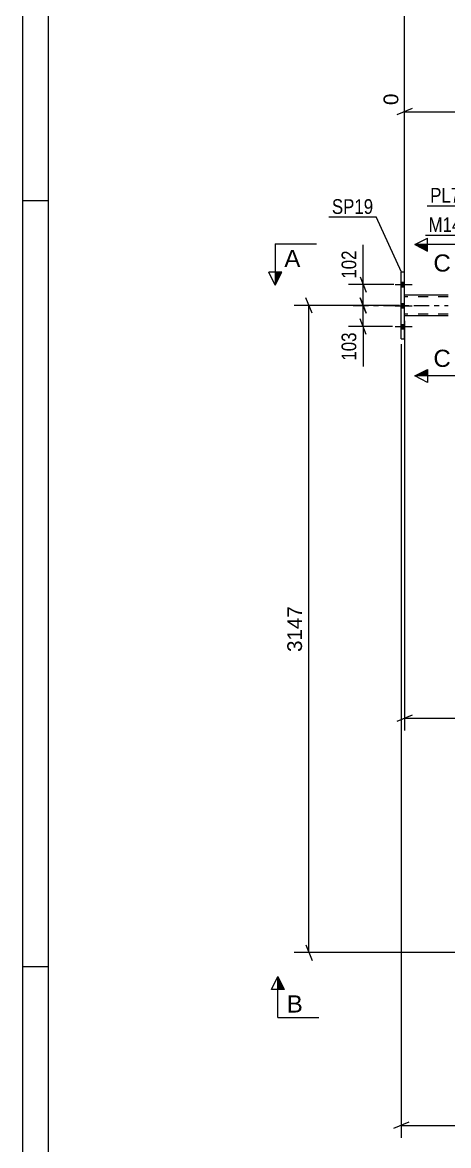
# Model space of a CAD drawing. Header units: millimetres. Extents: x 0 to 841, y 0 to 594.
# Drawn here: x 0 to 82.9, y 263.2 to 481.7 of the extents above; entities that cross this region are included whole.
import ezdxf

# ---------------------------------------------------------------- set-up
doc = ezdxf.new("R2010")
doc.units = ezdxf.units.MM
doc.linetypes.add('DXK_LINE_DOT2', pattern=[3.9198, 1.9599, -1.9599])
doc.linetypes.add('DXK_LINE_DOT3', pattern=[5.9187, 2.979, -0.9799, 0.9799, -0.9799])
doc.styles.add('Arial', font='ARIAL.TTF', dxfattribs={"height": 0.2})
doc.styles.add('Arial Narrow', font='ARIALN.TTF', dxfattribs={"height": 0.2})

# ---------------------------------------------------------------- blocks, each defined once
blk = doc.blocks.new('Unknown-317311729-1113')
at = {"color": 5, "linetype": 'Continuous'}
for p, q in [((0, 594), (0, 0)), ((5, 589), (5, 5)), ((5, 447), (0, 447)), ((5, 298), (0, 298))]:
    blk.add_line(p, q, dxfattribs=at)
blk = doc.blocks.new('Bolt-317311729-2484 - 2401')
at = {"linetype": 'Continuous'}
for points in [[(74.3, 430.26), (74.3, 431.14), (73.66, 431.14), (73.66, 430.26)], [(74.3, 430.26), (74.3, 431.14), (73.66, 431.14), (73.66, 430.26)], [(74.3, 430.26), (74.3, 431.14), (73.66, 431.14), (73.66, 430.26)], [(74.3, 426.14), (74.3, 427.02), (73.66, 427.02), (73.66, 426.14)], [(74.3, 426.14), (74.3, 427.02), (73.66, 427.02), (73.66, 426.14)], [(74.3, 422.06), (74.3, 422.94), (73.66, 422.94), (73.66, 422.06)], [(74.3, 422.06), (74.3, 422.94), (73.66, 422.94), (73.66, 422.06)], [(74.3, 422.06), (74.3, 422.94), (73.66, 422.94), (73.66, 422.06)]]:
    blk.add_hatch(color=1, dxfattribs=at).paths.add_polyline_path(points)
at = {"color": 1, "linetype": 'Continuous'}
for p, q in [((72.5, 430.7), (75.82, 430.7)), ((72.5, 430.7), (75.82, 430.7)), ((72.5, 430.7), (75.82, 430.7)), ((73.66, 431.14), (74.3, 431.14)), ((73.66, 431.14), (74.3, 431.14)), ((73.66, 431.14), (74.3, 431.14)), ((73.66, 430.26), (74.3, 430.26)), ((73.66, 430.26), (74.3, 430.26)), ((73.66, 430.26), (74.3, 430.26)), ((72.5, 426.58), (75.82, 426.58)), ((72.5, 426.58), (75.82, 426.58)), ((73.66, 427.02), (74.3, 427.02)), ((73.66, 427.02), (74.3, 427.02)), ((73.66, 426.14), (74.3, 426.14)), ((73.66, 426.14), (74.3, 426.14)), ((72.5, 422.5), (75.82, 422.5)), ((72.5, 422.5), (75.82, 422.5)), ((72.5, 422.5), (75.82, 422.5)), ((73.66, 422.94), (74.3, 422.94)), ((73.66, 422.94), (74.3, 422.94)), ((73.66, 422.94), (74.3, 422.94)), ((73.66, 422.06), (74.3, 422.06)), ((73.66, 422.06), (74.3, 422.06)), ((73.66, 422.06), (74.3, 422.06))]:
    blk.add_line(p, q, dxfattribs=at)
blk = doc.blocks.new('Part-317311729-2520 - 2401')
at = {"color": 2, "linetype": 'Continuous'}
for p, q in [((82.82, 428.6), (74.3, 428.6)), ((82.82, 424.6), (74.3, 424.6))]:
    blk.add_line(p, q, dxfattribs=at)
at = {"color": 7, "linetype": 'DXK_LINE_DOT2'}
for p, q in [((74.3, 424.6), (74.3, 428.6)), ((82.82, 428.28), (74.3, 428.28)), ((82.82, 424.92), (74.3, 424.92))]:
    blk.add_line(p, q, dxfattribs=at)
at = {"color": 7, "linetype": 'DXK_LINE_DOT3'}
blk.add_line((64.3, 426.6), (82.82, 426.6), dxfattribs=at)
blk = doc.blocks.new('Part-317311729-2819 - 2401')
at = {"color": 2, "linetype": 'Continuous'}
for p, q in [((73.66, 420.1), (73.66, 433.1)), ((74.3, 433.1), (73.66, 433.1)), ((74.3, 420.1), (74.3, 433.1)), ((73.66, 420.1), (74.3, 420.1))]:
    blk.add_line(p, q, dxfattribs=at)
blk = doc.blocks.new('StraightDimension-317311729-10451 - 2401')
at = {"color": 7, "linetype": 'Continuous'}
for p, q in [((72.66, 426.6), (63.42, 426.6)), ((65.67, 428.1), (66.87, 425.1)), ((66.27, 422.5), (66.27, 426.6)), ((66.87, 421), (65.67, 424)), ((71.98, 422.5), (63.42, 422.5))]:
    blk.add_line(p, q, dxfattribs=at)
at = {"color": 0}
blk.add_wipeout([(65.52, 421.98), (61.32, 421.98), (61.32, 415.29), (65.52, 415.29)], dxfattribs=at)
at = {"color": 7, "linetype": 'Continuous'}
blk.add_line((66.27, 422.5), (66.27, 414.77), dxfattribs=at)
blk.add_line((66.27, 422.5), (66.27, 414.77), dxfattribs=at)
at = {"color": 3, "style": 'Arial Narrow'}
blk.add_text('103', height=2.863, rotation=90.0002, dxfattribs=at).set_placement((64.92, 415.89))
blk = doc.blocks.new('StraightDimension-317311729-3527 - 2401')
at = {"color": 7, "linetype": 'Continuous'}
for p, q in [((149.74, 425.6), (149.74, 474.49)), ((74.3, 429.6), (74.3, 467.82)), ((75.8, 464.9), (72.8, 463.7)), ((74.3, 464.3), (149.74, 464.3)), ((148.24, 463.7), (151.24, 464.9))]:
    blk.add_line(p, q, dxfattribs=at)
at = {"color": 0, "linetype": 'Continuous'}
for points in [[(149.14, 475.09), (144.94, 475.09), (144.94, 465), (149.14, 465)], [(73.7, 468.42), (69.5, 468.42), (69.5, 465), (73.7, 465)]]:
    blk.add_wipeout(points, dxfattribs=at)
at = {"color": 0}
blk.add_wipeout([(117.07, 465.05), (117.07, 469.25), (106.97, 469.25), (106.97, 465.05)], dxfattribs=at)
at = {"color": 3, "linetype": 'Continuous', "style": 'Arial'}
for s, height, p in [('1990', 2.865, (148.54, 465.6)), ('0', 2.87, (73.1, 465.6))]:
    blk.add_text(s, height=height, rotation=90.0002, dxfattribs=at).set_placement(p)
at = {"color": 3, "style": 'Arial'}
blk.add_text('1990', height=2.865, dxfattribs=at).set_placement((107.57, 465.65))
blk = doc.blocks.new('StraightDimension-317311729-3341 - 2401')
at = {"color": 7, "linetype": 'Continuous'}
for p, q in [((73.66, 419.1), (73.66, 264.74)), ((75.16, 267.74), (72.16, 266.54)), ((73.66, 267.14), (738.05, 267.14))]:
    blk.add_line(p, q, dxfattribs=at)
blk = doc.blocks.new('StraightDimension-317311729-10450 - 2401')
at = {"color": 7, "linetype": 'Continuous'}
for p, q in [((72.21, 430.7), (63.42, 430.7)), ((65.67, 432.2), (66.87, 429.2)), ((66.27, 426.6), (66.27, 430.7)), ((72.66, 426.6), (63.42, 426.6)), ((66.87, 425.1), (65.67, 428.1))]:
    blk.add_line(p, q, dxfattribs=at)
at = {"color": 0}
blk.add_wipeout([(65.52, 437.91), (61.32, 437.91), (61.32, 431.23), (65.52, 431.23)], dxfattribs=at)
at = {"color": 7, "linetype": 'Continuous'}
blk.add_line((66.27, 430.7), (66.27, 438.44), dxfattribs=at)
blk.add_line((66.27, 430.7), (66.27, 438.44), dxfattribs=at)
at = {"color": 3, "style": 'Arial Narrow'}
blk.add_text('102', height=2.863, rotation=90.0002, dxfattribs=at).set_placement((64.92, 431.83))
blk = doc.blocks.new('StraightDimension-317311729-2965 - 2401')
at = {"color": 7, "linetype": 'Continuous'}
for p, q in [((73.3, 426.6), (52.87, 426.6)), ((56.32, 425.1), (55.12, 428.1)), ((55.72, 300.74), (55.72, 426.6)), ((55.12, 302.24), (56.32, 299.24)), ((114.1, 300.74), (52.87, 300.74))]:
    blk.add_line(p, q, dxfattribs=at)
at = {"color": 0}
blk.add_wipeout([(54.97, 368.72), (50.77, 368.72), (50.77, 358.63), (54.97, 358.63)], dxfattribs=at)
at = {"color": 3, "style": 'Arial'}
blk.add_text('3147', height=2.865, rotation=90.0002, dxfattribs=at).set_placement((54.37, 359.23))
blk = doc.blocks.new('StraightDimension-317311729-3300 - 2401')
at = {"color": 7, "linetype": 'Continuous'}
for p, q in [((74.3, 423.6), (74.3, 343.93)), ((115.74, 304.38), (115.74, 349.18)), ((75.8, 346.93), (72.8, 345.73)), ((74.3, 346.33), (115.74, 346.33)), ((114.24, 345.73), (117.24, 346.93))]:
    blk.add_line(p, q, dxfattribs=at)
at = {"color": 0}
blk.add_wipeout([(100.06, 347.08), (100.06, 351.28), (89.97, 351.28), (89.97, 347.08)], dxfattribs=at)
at = {"color": 3, "style": 'Arial'}
blk.add_text('1139', height=2.865, dxfattribs=at).set_placement((90.57, 347.68))
blk = doc.blocks.new('StraightDimension-317311729-3386 - 2401')
at = {"color": 7, "linetype": 'Continuous'}
for p, q in [((95.12, 444.25), (95.12, 493.38)), ((74.3, 429.6), (74.3, 488.93)), ((75.8, 486.01), (72.8, 484.81)), ((74.3, 485.41), (95.12, 485.41)), ((93.62, 484.81), (96.62, 486.01))]:
    blk.add_line(p, q, dxfattribs=at)
at = {"color": 0, "linetype": 'Continuous'}
for points in [[(94.52, 493.98), (90.32, 493.98), (90.32, 486.11), (94.52, 486.11)], [(73.7, 489.53), (69.5, 489.53), (69.5, 486.11), (73.7, 486.11)]]:
    blk.add_wipeout(points, dxfattribs=at)
at = {"color": 0}
blk.add_wipeout([(88.64, 486.16), (88.64, 490.36), (80.77, 490.36), (80.77, 486.16)], dxfattribs=at)
at = {"color": 3, "linetype": 'Continuous', "style": 'Arial'}
for s, height, p in [('624', 2.865, (93.92, 486.71)), ('0', 2.87, (73.1, 486.71))]:
    blk.add_text(s, height=height, rotation=90.0002, dxfattribs=at).set_placement(p)
at = {"color": 3, "style": 'Arial'}
blk.add_text('624', height=2.865, dxfattribs=at).set_placement((81.37, 486.76))
blk = doc.blocks.new('Mark-317311729-2536 - 2401')
at = {"color": 0}
blk.add_wipeout([(89.03, 440.91), (89.03, 443.91), (78.98, 443.91), (78.98, 440.91)], dxfattribs=at)
blk.add_wipeout([(89.03, 440.91), (89.03, 443.91), (78.98, 443.91), (78.98, 440.91)], dxfattribs=at)
at = {"color": 30, "linetype": 'Continuous'}
for p in [(78.38, 440.31), (95.72, 434.84)]:
    blk.add_line(p, (89.63, 440.31), dxfattribs=at)
at = {"color": 3, "style": 'Arial Narrow'}
blk.add_text('M1454', height=2.863, dxfattribs=at).set_placement((78.98, 440.91))
blk = doc.blocks.new('SectionMark-317311729-4126 - 2401')
at = {"linetype": 'Continuous'}
for points in [[(78.8, 438.46), (78.8, 437.21), (76.3, 438.46)], [(78.8, 414.17), (78.8, 412.92), (76.3, 412.92)]]:
    blk.add_hatch(color=6, dxfattribs=at).paths.add_polyline_path(points)
at = {"color": 6, "linetype": 'Continuous'}
for p, q in [((76.3, 438.46), (78.8, 439.71)), ((78.8, 437.21), (78.8, 439.71)), ((84.3, 438.46), (76.3, 438.46)), ((76.3, 438.46), (78.8, 437.21)), ((76.3, 412.92), (78.8, 414.17)), ((84.3, 412.92), (76.3, 412.92)), ((78.8, 411.67), (76.3, 412.92)), ((78.8, 414.17), (78.8, 411.67))]:
    blk.add_line(p, q, dxfattribs=at)
at = {"color": 0, "linetype": 'Continuous'}
for points in [[(83.3, 433.21), (83.3, 436.71), (79.93, 436.71), (79.93, 433.21)], [(83.3, 414.67), (83.3, 418.17), (79.93, 418.17), (79.93, 414.67)]]:
    blk.add_wipeout(points, dxfattribs=at)
at = {"color": 6, "linetype": 'Continuous'}
for p, q in [((84.3, 438.46), (84.3, 430.46)), ((84.3, 412.92), (84.3, 420.92))]:
    blk.add_line(p, q, dxfattribs=at)
at = {"color": 3, "linetype": 'Continuous', "style": 'Arial'}
for p in [(79.93, 433.21), (79.93, 414.67)]:
    blk.add_text('C', height=3.34, dxfattribs=at).set_placement(p)
blk = doc.blocks.new('SectionMark-317311729-4132 - 2401')
at = {"color": 6, "linetype": 'Continuous'}
for p, q in [((49.18, 438.6), (49.18, 430.6)), ((49.18, 430.6), (47.93, 433.1))]:
    blk.add_line(p, q, dxfattribs=at)
at = {"color": 0, "linetype": 'Continuous'}
blk.add_wipeout([(54.04, 434.1), (54.04, 437.6), (50.93, 437.6), (50.93, 434.1)], dxfattribs=at)
at = {"linetype": 'Continuous'}
blk.add_hatch(color=6, dxfattribs=at).paths.add_polyline_path([(49.18, 433.1), (50.43, 433.1), (49.18, 430.6)])
at = {"color": 6, "linetype": 'Continuous'}
for p, q in [((49.18, 438.6), (57.18, 438.6)), ((50.43, 433.1), (47.93, 433.1)), ((49.18, 430.6), (50.43, 433.1))]:
    blk.add_line(p, q, dxfattribs=at)
at = {"color": 3, "linetype": 'Continuous', "style": 'Arial'}
blk.add_text('A', height=3.34, dxfattribs=at).set_placement((50.93, 434.1))
blk = doc.blocks.new('Mark-317311729-2521 - 2401')
at = {"color": 0}
blk.add_wipeout([(88.81, 446.63), (88.81, 449.63), (79.3, 449.63), (79.3, 446.63)], dxfattribs=at)
blk.add_wipeout([(88.81, 446.63), (88.81, 449.63), (79.3, 449.63), (79.3, 446.63)], dxfattribs=at)
at = {"color": 30, "linetype": 'Continuous'}
for p in [(78.7, 446.03), (91.66, 443.56)]:
    blk.add_line(p, (89.41, 446.03), dxfattribs=at)
at = {"color": 3, "style": 'Arial Narrow'}
blk.add_text('PL761', height=2.863, dxfattribs=at).set_placement((79.3, 446.63))
blk = doc.blocks.new('SectionMark-317311729-4130 - 2401')
at = {"color": 6, "linetype": 'Continuous'}
for p in [(48.41, 293.6), (49.66, 288.1)]:
    blk.add_line(p, (49.66, 296.1), dxfattribs=at)
at = {"color": 0, "linetype": 'Continuous'}
blk.add_wipeout([(54.52, 289.1), (54.52, 292.6), (51.41, 292.6), (51.41, 289.1)], dxfattribs=at)
at = {"linetype": 'Continuous'}
blk.add_hatch(color=6, dxfattribs=at).paths.add_polyline_path([(50.91, 293.6), (49.66, 293.6), (49.66, 296.1)])
at = {"color": 6, "linetype": 'Continuous'}
for p, q in [((49.66, 296.1), (50.91, 293.6)), ((50.91, 293.6), (48.41, 293.6)), ((49.66, 288.1), (57.66, 288.1))]:
    blk.add_line(p, q, dxfattribs=at)
at = {"color": 3, "linetype": 'Continuous', "style": 'Arial'}
blk.add_text('B', height=3.34, dxfattribs=at).set_placement((51.41, 289.1))
blk = doc.blocks.new('Mark-317311729-2815 - 2401')
at = {"color": 0}
blk.add_wipeout([(68.22, 444.43), (68.22, 447.43), (60.18, 447.43), (60.18, 444.43)], dxfattribs=at)
blk.add_wipeout([(68.22, 444.43), (68.22, 447.43), (60.18, 447.43), (60.18, 444.43)], dxfattribs=at)
at = {"color": 30, "linetype": 'Continuous'}
for p in [(59.58, 443.83), (73.72, 433.09)]:
    blk.add_line(p, (68.82, 443.83), dxfattribs=at)
at = {"color": 3, "style": 'Arial Narrow'}
blk.add_text('SP19', height=2.863, dxfattribs=at).set_placement((60.18, 444.43))

msp = doc.modelspace()

# ---------------------------------------------------------------- block references
for name in ['Unknown-317311729-1113', 'Part-317311729-2819 - 2401', 'Bolt-317311729-2484 - 2401', 'Part-317311729-2520 - 2401']:
    msp.add_blockref(name, (0, 0))

# ---------------------------------------------------------------- next in the draw order: block references
msp.add_blockref('StraightDimension-317311729-10451 - 2401', (0, 0))

# ---------------------------------------------------------------- next in the draw order: block references
for name in ['StraightDimension-317311729-3527 - 2401', 'StraightDimension-317311729-3341 - 2401']:
    msp.add_blockref(name, (0, 0))

# ---------------------------------------------------------------- next in the draw order: block references
for name in ['StraightDimension-317311729-10450 - 2401', 'SectionMark-317311729-4130 - 2401']:
    msp.add_blockref(name, (0, 0))

# ---------------------------------------------------------------- next in the draw order: block references
for name in ['StraightDimension-317311729-3386 - 2401', 'StraightDimension-317311729-2965 - 2401']:
    msp.add_blockref(name, (0, 0))

# ---------------------------------------------------------------- next in the draw order: block references
for name in ['Mark-317311729-2536 - 2401', 'StraightDimension-317311729-3300 - 2401']:
    msp.add_blockref(name, (0, 0))

# ---------------------------------------------------------------- next in the draw order: block references
for name in ['Mark-317311729-2521 - 2401', 'SectionMark-317311729-4126 - 2401']:
    msp.add_blockref(name, (0, 0))

# ---------------------------------------------------------------- next in the draw order: block references
msp.add_blockref('SectionMark-317311729-4132 - 2401', (0, 0))

# ---------------------------------------------------------------- next in the draw order: block references
msp.add_blockref('Mark-317311729-2815 - 2401', (0, 0))

doc.saveas('drawing.dxf')
